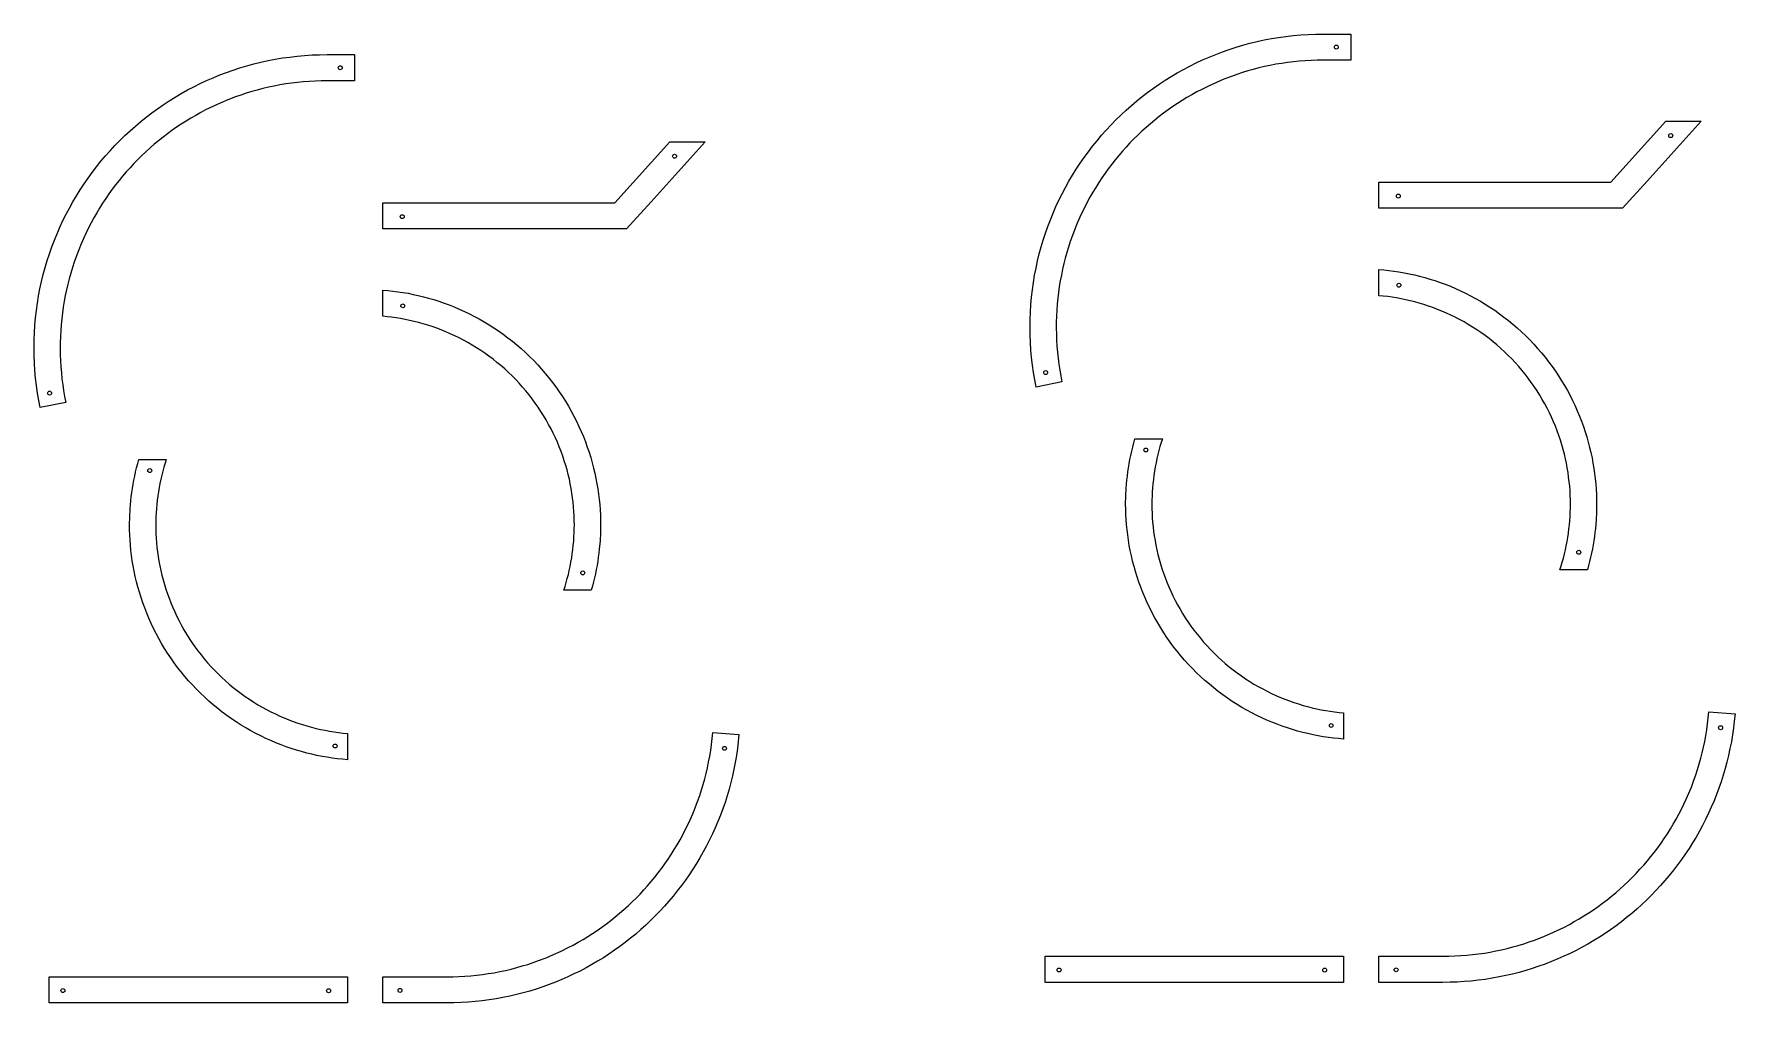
# Model space of a CAD drawing. Header units: millimetres. Extents: x -5172 to 15661, y -1212 to 2364.
# Drawn here: x -2060 to 541, y 882 to 2364 of the extents above; entities that cross this region are included whole.
import ezdxf

# ---------------------------------------------------------------- set-up
doc = ezdxf.new("R2010")
doc.units = ezdxf.units.MM
doc.layers.get('0').update_dxf_attribs({"color": 18, "true_color": 0x000000})
doc.layers.add('TOP$Visible$Curves', color=1, linetype='Continuous', true_color=0xff0000)

msp = doc.modelspace()

# ---------------------------------------------------------------- linework, layer by layer
at = {"color": 7}
for centre in [(-68.5, 2343.5), (-1591.4, 2312), (442.7, 2208.2), (-1080.2, 2176.7), (26.3, 2115.8), (-1496.6, 2084.3), (27.2, 1979.5), (-1495.7, 1948), (-512.9, 1846), (-2035.7, 1814.5), (-359.7, 1727.6), (-1882.6, 1696.1), (302.2, 1571.2), (-1220.6, 1539.7), (-76.4, 1306.4), (519, 1303), (-1599.2, 1275), (-1003.9, 1271.5), (-492.4, 932.6), (-86.3, 932.4), (22.9, 932.8), (-2015.3, 901.1), (-1609.1, 900.9), (-1500, 901.4)]:
    msp.add_circle(centre, 3, dxfattribs=at)
at = {"layer": 'TOP$Visible$Curves', "color": 4, "lineweight": -3, "true_color": 0x00ffff}
for points in [[(-88.5, 2323.5), (-97.6, 2323.4), (-106.8, 2323.1), (-116, 2322.6), (-125.1, 2321.9), (-134.1, 2321), (-143, 2319.9), (-151.9, 2318.6), (-160.8, 2317.2), (-169.5, 2315.5), (-178.2, 2313.7), (-186.8, 2311.6), (-195.4, 2309.4), (-203.8, 2307), (-212.2, 2304.5), (-220.5, 2301.7), (-228.8, 2298.8), (-240.4, 2294.3), (-251.9, 2289.5), (-263.1, 2284.4), (-274.3, 2278.9), (-281.9, 2274.9), (-289.4, 2270.7), (-296.9, 2266.4), (-304.2, 2261.9), (-311.5, 2257.3), (-318.7, 2252.5), (-325.7, 2247.5), (-332.7, 2242.5), (-339.5, 2237.3), (-346.2, 2231.9), (-352.8, 2226.4), (-359.3, 2220.8), (-365.6, 2215), (-371.9, 2209.1), (-378, 2203.1), (-384, 2197), (-389.8, 2190.7), (-395.5, 2184.3), (-401.1, 2177.8), (-406.6, 2171.2), (-411.9, 2164.4), (-417.1, 2157.6), (-422.1, 2150.6), (-427, 2143.5), (-431.7, 2136.3), (-436.3, 2129), (-440.8, 2121.6), (-445.1, 2114.1), (-449.2, 2106.6), (-453.2, 2098.9), (-457, 2091.1), (-460.6, 2083.3), (-464.6, 2074.2), (-468.4, 2065), (-471.9, 2055.7), (-475.2, 2046.3), (-478, 2037.9), (-480.5, 2029.5), (-482.9, 2021), (-485, 2012.5), (-487.1, 2003.8), (-488.9, 1995.1), (-490.5, 1986.3), (-492, 1977.6), (-493.2, 1968.6), (-494.3, 1959.6), (-495.2, 1950.6), (-495.8, 1941.6), (-496.3, 1932.4), (-496.6, 1923.1), (-496.7, 1913.9), (-496.5, 1904.6), (-496.2, 1895.4), (-495.6, 1886.2), (-494.9, 1877), (-493.9, 1867.8), (-492.8, 1858.7), (-491.4, 1849.8), (-489.9, 1840.8), (-488.1, 1831.9), (-527.3, 1823.8), (-529.5, 1834.9), (-531.4, 1846.1), (-533, 1857.5), (-534.3, 1868.9), (-535.3, 1880.4), (-536.1, 1891.9), (-536.5, 1903.6), (-536.7, 1915.3), (-536.5, 1926.9), (-536.1, 1938.4), (-535.4, 1949.8), (-534.3, 1961.2), (-533.1, 1972.4), (-531.5, 1983.6), (-529.7, 1994.7), (-527.6, 2005.7), (-525.2, 2016.6), (-522.6, 2027.4), (-519.7, 2038), (-516.5, 2048.6), (-513.1, 2059.1), (-509.5, 2069.4), (-505.6, 2079.7), (-501.4, 2089.8), (-497.1, 2099.8), (-492.5, 2109.7), (-487.6, 2119.4), (-482.6, 2129), (-477.3, 2138.4), (-471.8, 2147.7), (-466.1, 2156.9), (-460.1, 2165.9), (-454, 2174.8), (-447.6, 2183.5), (-441.1, 2192), (-434.3, 2200.4), (-427.4, 2208.7), (-420.2, 2216.7), (-412.9, 2224.6), (-405.4, 2232.3), (-397.7, 2239.8), (-389.8, 2247.1), (-381.8, 2254.2), (-373.6, 2261.2), (-365.2, 2267.9), (-356.6, 2274.5), (-347.9, 2280.8), (-339.1, 2287), (-330, 2292.9), (-320.9, 2298.6), (-311.6, 2304.2), (-302.1, 2309.4), (-292.5, 2314.5), (-282.8, 2319.3), (-272.9, 2323.9), (-262.9, 2328.3), (-252.8, 2332.4), (-242.6, 2336.3), (-232.2, 2340), (-221.7, 2343.4), (-211.2, 2346.5), (-200.5, 2349.4), (-189.7, 2352.1), (-178.8, 2354.4), (-167.8, 2356.5), (-156.7, 2358.4), (-145.6, 2359.9), (-134.3, 2361.2), (-123, 2362.2), (-111.5, 2363), (-100, 2363.4), (-88.5, 2363.5), (-46.5, 2363.5), (-46.5, 2323.5)], [(-1611.3, 2292), (-1620.5, 2291.9), (-1629.6, 2291.6), (-1638.8, 2291.1), (-1647.9, 2290.4), (-1656.9, 2289.5), (-1665.8, 2288.4), (-1674.7, 2287.2), (-1683.6, 2285.7), (-1692.3, 2284), (-1701, 2282.2), (-1709.6, 2280.1), (-1718.2, 2277.9), (-1726.7, 2275.5), (-1735.1, 2273), (-1743.4, 2270.2), (-1751.7, 2267.3), (-1763.2, 2262.8), (-1774.7, 2258), (-1786, 2252.9), (-1797.1, 2247.4), (-1804.7, 2243.4), (-1812.3, 2239.2), (-1819.7, 2234.9), (-1827.1, 2230.4), (-1834.3, 2225.8), (-1841.5, 2221), (-1848.6, 2216.1), (-1855.5, 2211), (-1862.3, 2205.8), (-1869, 2200.4), (-1875.6, 2194.9), (-1882.1, 2189.3), (-1888.5, 2183.5), (-1894.7, 2177.6), (-1900.8, 2171.6), (-1906.8, 2165.5), (-1912.6, 2159.2), (-1918.4, 2152.8), (-1924, 2146.3), (-1929.4, 2139.7), (-1934.7, 2132.9), (-1939.9, 2126.1), (-1944.9, 2119.1), (-1949.8, 2112.1), (-1954.6, 2104.8), (-1959.2, 2097.5), (-1963.6, 2090.1), (-1967.9, 2082.6), (-1972, 2075.1), (-1976, 2067.4), (-1979.8, 2059.7), (-1983.5, 2051.8), (-1987.5, 2042.7), (-1991.2, 2033.5), (-1994.8, 2024.2), (-1998.1, 2014.8), (-2000.8, 2006.4), (-2003.3, 1998), (-2005.7, 1989.5), (-2007.9, 1981), (-2009.9, 1972.3), (-2011.7, 1963.6), (-2013.4, 1954.9), (-2014.8, 1946.1), (-2016.1, 1937.1), (-2017.1, 1928.1), (-2018, 1919.1), (-2018.7, 1910.1), (-2019.2, 1900.9), (-2019.4, 1891.6), (-2019.5, 1882.4), (-2019.4, 1873.1), (-2019, 1863.9), (-2018.5, 1854.7), (-2017.7, 1845.5), (-2016.8, 1836.3), (-2015.6, 1827.3), (-2014.3, 1818.3), (-2012.7, 1809.3), (-2011, 1800.4), (-2050.1, 1792.3), (-2052.3, 1803.4), (-2054.2, 1814.6), (-2055.8, 1826), (-2057.1, 1837.4), (-2058.2, 1848.9), (-2058.9, 1860.5), (-2059.4, 1872.1), (-2059.5, 1883.9), (-2059.4, 1895.4), (-2058.9, 1906.9), (-2058.2, 1918.3), (-2057.2, 1929.7), (-2055.9, 1940.9), (-2054.3, 1952.1), (-2052.5, 1963.2), (-2050.4, 1974.2), (-2048, 1985.1), (-2045.4, 1995.9), (-2042.5, 2006.6), (-2039.4, 2017.1), (-2036, 2027.6), (-2032.3, 2038), (-2028.4, 2048.2), (-2024.3, 2058.3), (-2019.9, 2068.3), (-2015.3, 2078.2), (-2010.5, 2087.9), (-2005.4, 2097.5), (-2000.1, 2106.9), (-1994.6, 2116.3), (-1988.9, 2125.4), (-1983, 2134.4), (-1976.8, 2143.3), (-1970.5, 2152), (-1963.9, 2160.6), (-1957.2, 2168.9), (-1950.2, 2177.2), (-1943.1, 2185.2), (-1935.7, 2193.1), (-1928.2, 2200.8), (-1920.5, 2208.3), (-1912.7, 2215.6), (-1904.6, 2222.8), (-1896.4, 2229.7), (-1888, 2236.5), (-1879.5, 2243), (-1870.8, 2249.4), (-1861.9, 2255.5), (-1852.9, 2261.4), (-1843.7, 2267.2), (-1834.4, 2272.7), (-1824.9, 2278), (-1815.3, 2283), (-1805.6, 2287.9), (-1795.8, 2292.5), (-1785.8, 2296.8), (-1775.6, 2301), (-1765.4, 2304.9), (-1755.1, 2308.5), (-1744.6, 2311.9), (-1734, 2315), (-1723.3, 2317.9), (-1712.5, 2320.6), (-1701.6, 2322.9), (-1690.6, 2325), (-1679.6, 2326.9), (-1668.4, 2328.4), (-1657.1, 2329.7), (-1645.8, 2330.7), (-1634.4, 2331.5), (-1622.9, 2331.9), (-1611.3, 2332), (-1569.3, 2332), (-1569.3, 2292)], [(369.1, 2097.1), (-3.6, 2097.1), (-3.6, 2137.1), (351.3, 2137.1), (435.4, 2230.3), (489.3, 2230.3), (406.7, 2138.7)], [(-1153.8, 2065.6), (-1526.4, 2065.6), (-1526.4, 2105.6), (-1171.5, 2105.6), (-1087.4, 2198.8), (-1033.5, 2198.8), (-1116.2, 2107.2)], [(315.3, 1544.6), (273.4, 1544.6), (275.3, 1550.4), (277, 1556.3), (278.7, 1562.4), (280.2, 1568.6), (281.7, 1574.8), (283, 1581.2), (284.2, 1587.6), (285.3, 1594), (286.3, 1600.4), (287.1, 1606.9), (287.8, 1613.3), (288.4, 1619.7), (288.9, 1626), (289.2, 1632.3), (289.4, 1638.5), (289.4, 1644.6), (289.4, 1651.4), (289.2, 1658.2), (288.8, 1665.1), (288.3, 1672.1), (287.6, 1679), (286.7, 1686.1), (285.7, 1693.1), (284.6, 1700.2), (283.3, 1707.2), (281.8, 1714.3), (280.1, 1721.4), (278.2, 1728.5), (276.2, 1735.6), (274, 1742.7), (271.7, 1749.8), (269.1, 1756.8), (266.4, 1763.8), (263.5, 1770.8), (260.4, 1777.8), (257.2, 1784.6), (253.7, 1791.5), (250.1, 1798.2), (246.4, 1804.9), (242.4, 1811.6), (238.3, 1818.1), (234, 1824.6), (229.6, 1830.9), (225, 1837.2), (220.2, 1843.3), (215.3, 1849.4), (210.3, 1855.3), (205.1, 1861.1), (199.7, 1866.8), (194.2, 1872.3), (188.6, 1877.7), (182.9, 1883), (177.1, 1888.1), (171.1, 1893.1), (165, 1897.9), (158.8, 1902.5), (152.6, 1907), (146.2, 1911.3), (139.8, 1915.5), (133.3, 1919.5), (126.7, 1923.3), (120, 1927), (113.3, 1930.4), (106.5, 1933.7), (99.7, 1936.9), (92.9, 1939.8), (86, 1942.6), (79.1, 1945.2), (72.2, 1947.7), (65.3, 1949.9), (58.3, 1952), (51.4, 1953.9), (44.4, 1955.7), (37.5, 1957.3), (30.6, 1958.7), (23.7, 1960), (16.8, 1961.1), (10, 1962), (3.2, 1962.8), (-3.6, 1963.5), (-3.6, 2003.6), (4.1, 2002.9), (11.8, 2002.1), (19.5, 2001.1), (27.3, 1999.9), (35.1, 1998.6), (43, 1997), (50.8, 1995.3), (58.7, 1993.4), (66.6, 1991.3), (74.4, 1989), (82.3, 1986.5), (90.2, 1983.8), (98, 1980.9), (105.8, 1977.8), (113.6, 1974.5), (121.3, 1971), (129, 1967.3), (136.6, 1963.4), (144.2, 1959.4), (151.7, 1955.1), (159.1, 1950.6), (166.4, 1945.9), (173.6, 1941.1), (180.8, 1936), (187.8, 1930.8), (194.7, 1925.4), (201.5, 1919.8), (208.1, 1914.1), (214.7, 1908.2), (221.1, 1902.1), (227.3, 1895.8), (233.4, 1889.4), (239.3, 1882.9), (245.1, 1876.2), (250.6, 1869.4), (256.1, 1862.4), (261.3, 1855.4), (266.4, 1848.2), (271.2, 1840.9), (275.9, 1833.5), (280.4, 1826), (284.7, 1818.4), (288.8, 1810.7), (292.7, 1803), (296.4, 1795.2), (299.9, 1787.4), (303.2, 1779.5), (306.3, 1771.6), (309.2, 1763.6), (311.9, 1755.6), (314.4, 1747.6), (316.7, 1739.5), (318.8, 1731.5), (320.7, 1723.5), (322.4, 1715.4), (323.9, 1707.4), (325.2, 1699.4), (326.4, 1691.5), (327.3, 1683.6), (328.1, 1675.7), (328.7, 1667.8), (329.1, 1660), (329.4, 1652.3), (329.4, 1644.6), (329.2, 1632.4), (328.6, 1620.1), (327.5, 1607.7), (326.9, 1601.5), (326, 1595.2), (325.1, 1588.9), (324.1, 1582.6), (322.9, 1576.3), (321.6, 1570), (320.2, 1563.6), (318.7, 1557.3), (317, 1550.9)], [(-1207.6, 1513.1), (-1249.4, 1513.1), (-1247.6, 1518.9), (-1245.8, 1524.9), (-1244.2, 1530.9), (-1242.6, 1537.1), (-1241.2, 1543.3), (-1239.8, 1549.7), (-1238.6, 1556.1), (-1237.5, 1562.5), (-1236.6, 1568.9), (-1235.7, 1575.4), (-1235, 1581.8), (-1234.4, 1588.2), (-1234, 1594.6), (-1233.7, 1600.8), (-1233.5, 1607), (-1233.4, 1613.1), (-1233.5, 1619.9), (-1233.7, 1626.8), (-1234.1, 1633.6), (-1234.6, 1640.6), (-1235.3, 1647.6), (-1236.1, 1654.6), (-1237.1, 1661.6), (-1238.3, 1668.7), (-1239.6, 1675.7), (-1241.1, 1682.8), (-1242.8, 1689.9), (-1244.6, 1697), (-1246.6, 1704.1), (-1248.8, 1711.2), (-1251.2, 1718.3), (-1253.7, 1725.3), (-1256.4, 1732.3), (-1259.3, 1739.3), (-1262.4, 1746.3), (-1265.7, 1753.2), (-1269.1, 1760), (-1272.7, 1766.8), (-1276.5, 1773.5), (-1280.4, 1780.1), (-1284.5, 1786.6), (-1288.8, 1793.1), (-1293.2, 1799.4), (-1297.8, 1805.7), (-1302.6, 1811.9), (-1307.5, 1817.9), (-1312.6, 1823.8), (-1317.8, 1829.6), (-1323.1, 1835.3), (-1328.6, 1840.8), (-1334.2, 1846.2), (-1339.9, 1851.5), (-1345.8, 1856.6), (-1351.7, 1861.6), (-1357.8, 1866.4), (-1364, 1871), (-1370.3, 1875.5), (-1376.6, 1879.9), (-1383.1, 1884), (-1389.6, 1888), (-1396.2, 1891.8), (-1402.8, 1895.5), (-1409.5, 1899), (-1416.3, 1902.3), (-1423.1, 1905.4), (-1429.9, 1908.3), (-1436.8, 1911.1), (-1443.7, 1913.7), (-1450.6, 1916.2), (-1457.6, 1918.4), (-1464.5, 1920.5), (-1471.5, 1922.4), (-1478.4, 1924.2), (-1485.3, 1925.8), (-1492.2, 1927.2), (-1499.1, 1928.5), (-1506, 1929.6), (-1512.8, 1930.5), (-1519.6, 1931.3), (-1526.4, 1932), (-1526.4, 1972.1), (-1518.7, 1971.4), (-1511, 1970.6), (-1503.3, 1969.6), (-1495.5, 1968.4), (-1487.7, 1967.1), (-1479.9, 1965.5), (-1472, 1963.8), (-1464.2, 1961.9), (-1456.3, 1959.8), (-1448.4, 1957.5), (-1440.5, 1955), (-1432.7, 1952.3), (-1424.9, 1949.4), (-1417, 1946.3), (-1409.3, 1943), (-1401.5, 1939.5), (-1393.9, 1935.8), (-1386.2, 1931.9), (-1378.7, 1927.9), (-1371.2, 1923.6), (-1363.8, 1919.1), (-1356.4, 1914.5), (-1349.2, 1909.6), (-1342.1, 1904.6), (-1335, 1899.3), (-1328.1, 1893.9), (-1321.4, 1888.3), (-1314.7, 1882.6), (-1308.2, 1876.7), (-1301.8, 1870.6), (-1295.5, 1864.3), (-1289.5, 1857.9), (-1283.5, 1851.4), (-1277.8, 1844.7), (-1272.2, 1837.9), (-1266.8, 1830.9), (-1261.5, 1823.9), (-1256.5, 1816.7), (-1251.6, 1809.4), (-1246.9, 1802), (-1242.4, 1794.5), (-1238.1, 1786.9), (-1234, 1779.3), (-1230.1, 1771.5), (-1226.4, 1763.7), (-1222.9, 1755.9), (-1219.6, 1748), (-1216.5, 1740.1), (-1213.6, 1732.1), (-1210.9, 1724.1), (-1208.4, 1716.1), (-1206.1, 1708), (-1204, 1700), (-1202.1, 1692), (-1200.4, 1684), (-1198.9, 1675.9), (-1197.6, 1668), (-1196.5, 1660), (-1195.5, 1652.1), (-1194.7, 1644.2), (-1194.1, 1636.3), (-1193.7, 1628.5), (-1193.5, 1620.8), (-1193.4, 1613.1), (-1193.6, 1601), (-1194.2, 1588.7), (-1195.3, 1576.2), (-1196, 1570), (-1196.8, 1563.7), (-1197.7, 1557.4), (-1198.8, 1551.1), (-1199.9, 1544.8), (-1201.2, 1538.5), (-1202.6, 1532.1), (-1204.1, 1525.8), (-1205.8, 1519.5)], [(-57.6, 1285.6), (-65.2, 1286.3), (-72.9, 1287.1), (-80.7, 1288.1), (-88.4, 1289.3), (-96.2, 1290.6), (-104.1, 1292.2), (-111.9, 1293.9), (-119.8, 1295.8), (-127.7, 1297.9), (-135.5, 1300.3), (-143.4, 1302.7), (-151.3, 1305.4), (-159.1, 1308.3), (-166.9, 1311.4), (-174.7, 1314.7), (-182.4, 1318.2), (-190.1, 1321.9), (-197.7, 1325.8), (-205.3, 1329.8), (-212.8, 1334.1), (-220.2, 1338.6), (-227.5, 1343.3), (-234.8, 1348.1), (-241.9, 1353.2), (-248.9, 1358.4), (-255.8, 1363.8), (-262.6, 1369.4), (-269.3, 1375.1), (-275.8, 1381), (-282.2, 1387.1), (-288.4, 1393.4), (-294.5, 1399.8), (-300.4, 1406.3), (-306.2, 1413), (-311.8, 1419.8), (-317.2, 1426.8), (-322.4, 1433.9), (-327.5, 1441), (-332.4, 1448.3), (-337, 1455.7), (-341.5, 1463.2), (-345.8, 1470.8), (-349.9, 1478.5), (-353.8, 1486.2), (-357.5, 1494), (-361, 1501.8), (-364.3, 1509.7), (-367.4, 1517.7), (-370.3, 1525.6), (-373, 1533.6), (-375.5, 1541.6), (-377.8, 1549.7), (-379.9, 1557.7), (-381.8, 1565.7), (-383.5, 1573.8), (-385, 1581.8), (-386.4, 1589.8), (-387.5, 1597.7), (-388.4, 1605.6), (-389.2, 1613.5), (-389.8, 1621.4), (-390.2, 1629.2), (-390.5, 1636.9), (-390.6, 1644.6), (-390.4, 1656.8), (-389.7, 1669.1), (-388.7, 1681.5), (-388, 1687.7), (-387.2, 1694), (-386.2, 1700.3), (-385.2, 1706.6), (-384, 1712.9), (-382.7, 1719.2), (-381.3, 1725.6), (-379.8, 1731.9), (-378.2, 1738.3), (-376.4, 1744.6), (-334.5, 1744.6), (-336.4, 1738.8), (-338.1, 1732.9), (-339.8, 1726.8), (-341.3, 1720.6), (-342.8, 1714.4), (-344.1, 1708), (-345.3, 1701.7), (-346.4, 1695.2), (-347.4, 1688.8), (-348.2, 1682.3), (-349, 1675.9), (-349.5, 1669.5), (-350, 1663.2), (-350.3, 1656.9), (-350.5, 1650.7), (-350.6, 1644.6), (-350.5, 1637.8), (-350.3, 1631), (-349.9, 1624.1), (-349.4, 1617.1), (-348.7, 1610.2), (-347.9, 1603.2), (-346.9, 1596.1), (-345.7, 1589.1), (-344.4, 1582), (-342.9, 1574.9), (-341.2, 1567.8), (-339.4, 1560.7), (-337.3, 1553.6), (-335.1, 1546.5), (-332.8, 1539.4), (-330.2, 1532.4), (-327.5, 1525.4), (-324.6, 1518.4), (-321.5, 1511.5), (-318.3, 1504.6), (-314.9, 1497.7), (-311.3, 1491), (-307.5, 1484.3), (-303.5, 1477.6), (-299.4, 1471.1), (-295.2, 1464.6), (-290.7, 1458.3), (-286.1, 1452), (-281.4, 1445.9), (-276.4, 1439.8), (-271.4, 1433.9), (-266.2, 1428.1), (-260.8, 1422.4), (-255.4, 1416.9), (-249.8, 1411.5), (-244, 1406.2), (-238.2, 1401.1), (-232.2, 1396.1), (-226.1, 1391.3), (-220, 1386.7), (-213.7, 1382.2), (-207.3, 1377.9), (-200.9, 1373.7), (-194.4, 1369.7), (-187.8, 1365.9), (-181.1, 1362.2), (-174.4, 1358.8), (-167.7, 1355.5), (-160.9, 1352.3), (-154, 1349.4), (-147.1, 1346.6), (-140.2, 1344), (-133.3, 1341.5), (-126.4, 1339.3), (-119.4, 1337.2), (-112.5, 1335.3), (-105.6, 1333.5), (-98.6, 1331.9), (-91.7, 1330.5), (-84.8, 1329.2), (-78, 1328.1), (-71.1, 1327.2), (-64.3, 1326.4), (-57.6, 1325.7)], [(-1580.4, 1254.1), (-1588.1, 1254.8), (-1595.8, 1255.6), (-1603.5, 1256.6), (-1611.3, 1257.8), (-1619.1, 1259.2), (-1626.9, 1260.7), (-1634.8, 1262.4), (-1642.6, 1264.3), (-1650.5, 1266.5), (-1658.4, 1268.8), (-1666.3, 1271.3), (-1674.1, 1274), (-1681.9, 1276.8), (-1689.8, 1279.9), (-1697.5, 1283.2), (-1705.3, 1286.7), (-1712.9, 1290.4), (-1720.6, 1294.3), (-1728.1, 1298.4), (-1735.6, 1302.6), (-1743, 1307.1), (-1750.4, 1311.8), (-1757.6, 1316.6), (-1764.7, 1321.7), (-1771.7, 1326.9), (-1778.7, 1332.3), (-1785.4, 1337.9), (-1792.1, 1343.6), (-1798.6, 1349.6), (-1805, 1355.6), (-1811.2, 1361.9), (-1817.3, 1368.3), (-1823.3, 1374.8), (-1829, 1381.5), (-1834.6, 1388.3), (-1840, 1395.3), (-1845.3, 1402.4), (-1850.3, 1409.6), (-1855.2, 1416.8), (-1859.9, 1424.2), (-1864.4, 1431.7), (-1868.7, 1439.3), (-1872.8, 1447), (-1876.7, 1454.7), (-1880.4, 1462.5), (-1883.9, 1470.3), (-1887.2, 1478.2), (-1890.3, 1486.2), (-1893.2, 1494.1), (-1895.9, 1502.1), (-1898.4, 1510.1), (-1900.7, 1518.2), (-1902.8, 1526.2), (-1904.7, 1534.2), (-1906.4, 1542.3), (-1907.9, 1550.3), (-1909.2, 1558.3), (-1910.3, 1566.2), (-1911.3, 1574.2), (-1912.1, 1582), (-1912.6, 1589.9), (-1913.1, 1597.7), (-1913.3, 1605.4), (-1913.4, 1613.1), (-1913.2, 1625.3), (-1912.6, 1637.6), (-1911.5, 1650), (-1910.8, 1656.2), (-1910, 1662.5), (-1909.1, 1668.8), (-1908, 1675.1), (-1906.9, 1681.4), (-1905.6, 1687.8), (-1904.2, 1694.1), (-1902.6, 1700.4), (-1901, 1706.8), (-1899.2, 1713.1), (-1857.4, 1713.1), (-1859.2, 1707.3), (-1861, 1701.4), (-1862.6, 1695.3), (-1864.2, 1689.1), (-1865.6, 1682.9), (-1867, 1676.6), (-1868.2, 1670.2), (-1869.3, 1663.7), (-1870.2, 1657.3), (-1871.1, 1650.8), (-1871.8, 1644.4), (-1872.4, 1638), (-1872.8, 1631.7), (-1873.1, 1625.4), (-1873.3, 1619.2), (-1873.4, 1613.1), (-1873.3, 1606.3), (-1873.1, 1599.5), (-1872.7, 1592.6), (-1872.2, 1585.6), (-1871.5, 1578.7), (-1870.7, 1571.7), (-1869.7, 1564.6), (-1868.5, 1557.6), (-1867.2, 1550.5), (-1865.7, 1543.4), (-1864, 1536.3), (-1862.2, 1529.2), (-1860.2, 1522.1), (-1858, 1515), (-1855.6, 1507.9), (-1853.1, 1500.9), (-1850.4, 1493.9), (-1847.5, 1486.9), (-1844.4, 1480), (-1841.1, 1473.1), (-1837.7, 1466.2), (-1834.1, 1459.5), (-1830.3, 1452.8), (-1826.4, 1446.1), (-1822.3, 1439.6), (-1818, 1433.1), (-1813.6, 1426.8), (-1809, 1420.5), (-1804.2, 1414.4), (-1799.3, 1408.3), (-1794.2, 1402.4), (-1789, 1396.6), (-1783.7, 1390.9), (-1778.2, 1385.4), (-1772.6, 1380), (-1766.9, 1374.7), (-1761, 1369.6), (-1755.1, 1364.6), (-1749, 1359.8), (-1742.8, 1355.2), (-1736.5, 1350.7), (-1730.2, 1346.4), (-1723.7, 1342.2), (-1717.2, 1338.2), (-1710.6, 1334.4), (-1704, 1330.8), (-1697.3, 1327.3), (-1690.5, 1324), (-1683.7, 1320.8), (-1676.9, 1317.9), (-1670, 1315.1), (-1663.1, 1312.5), (-1656.2, 1310.1), (-1649.2, 1307.8), (-1642.3, 1305.7), (-1635.3, 1303.8), (-1628.4, 1302), (-1621.5, 1300.4), (-1614.6, 1299), (-1607.7, 1297.7), (-1600.8, 1296.6), (-1594, 1295.7), (-1587.2, 1294.9), (-1580.4, 1294.3)], [(-57.6, 913.6), (-513.7, 913.6), (-513.7, 953.6), (-57.6, 953.6)], [(-1580.4, 882.2), (-2036.5, 882.2), (-2036.5, 922.2), (-1580.4, 922.2)]]:
    msp.add_lwpolyline(points, close=True, dxfattribs=at)
for points in [[(541, 1324), (539.9, 1313.2), (538.7, 1302.6), (537.1, 1292), (535.4, 1281.5), (533.3, 1271.1), (531.1, 1260.7), (528.6, 1250.5), (525.9, 1240.4), (522.9, 1230.3), (519.8, 1220.4), (516.4, 1210.5), (512.7, 1200.8), (508.9, 1191.1), (504.8, 1181.6), (500.6, 1172.2), (496.1, 1162.9), (491.4, 1153.7), (486.5, 1144.7), (481.4, 1135.8), (476.1, 1127), (470.7, 1118.3), (465, 1109.8), (459.1, 1101.4), (453.1, 1093.2), (446.9, 1085.1), (440.5, 1077.1), (433.9, 1069.3), (427.2, 1061.6), (420.2, 1054.1), (413.1, 1046.8), (405.9, 1039.6), (398.5, 1032.6), (390.9, 1025.8), (383.2, 1019.1), (375.3, 1012.6), (367.3, 1006.3), (359.1, 1000.2), (350.8, 994.2), (342.4, 988.5), (333.8, 982.9), (325, 977.5), (316.2, 972.3), (307.2, 967.3), (298.1, 962.5), (288.9, 957.9), (279.5, 953.6), (270, 949.4), (260.5, 945.4), (250.8, 941.7), (241, 938.2), (231.1, 934.9), (221.1, 931.8), (211, 929), (200.8, 926.4), (190.5, 924), (180.2, 921.9), (169.7, 920), (159.2, 918.3), (148.5, 916.9), (137.8, 915.7), (127.1, 914.8), (116.2, 914.2), (105.3, 913.8), (94.3, 913.6), (94.3, 913.6), (-3.6, 913.6), (-3.6, 953.6), (94.3, 953.6), (103.5, 953.8), (112.7, 954.1), (121.8, 954.6), (131, 955.3), (139.9, 956.2), (148.9, 957.3), (157.8, 958.5), (166.7, 960), (175.4, 961.7), (184, 963.5), (192.7, 965.6), (201.3, 967.8), (209.7, 970.2), (218.1, 972.7), (226.4, 975.5), (234.7, 978.4), (246.3, 982.9), (257.7, 987.7), (269, 992.8), (280.2, 998.3), (287.8, 1002.3), (295.3, 1006.5), (302.8, 1010.8), (310.1, 1015.3), (317.4, 1019.9), (324.5, 1024.7), (331.6, 1029.6), (338.6, 1034.7), (345.4, 1039.9), (352.1, 1045.3), (358.7, 1050.8), (365.1, 1056.4), (371.5, 1062.2), (377.7, 1068.1), (383.8, 1074.1), (389.8, 1080.2), (395.7, 1086.5), (401.4, 1092.9), (407, 1099.4), (412.5, 1106), (417.8, 1112.8), (422.9, 1119.6), (428, 1126.6), (432.9, 1133.6), (437.6, 1140.9), (442.2, 1148.2), (446.7, 1155.6), (451, 1163), (455.1, 1170.6), (459.1, 1178.3), (462.9, 1186), (466.5, 1193.9), (470.5, 1203), (474.3, 1212.2), (477.8, 1221.5), (481.1, 1230.9), (483.8, 1239.3), (486.4, 1247.7), (488.7, 1256.2), (490.9, 1264.7), (492.9, 1273.4), (494.8, 1282.1), (496.4, 1290.8), (497.8, 1299.6), (499.7, 1313.4), (501.1, 1327.3), (541, 1324)], [(-981.9, 1292.5), (-982.9, 1281.7), (-984.2, 1271.1), (-985.7, 1260.5), (-987.5, 1250), (-989.5, 1239.6), (-991.7, 1229.3), (-994.2, 1219), (-997, 1208.9), (-999.9, 1198.8), (-1003.1, 1188.9), (-1006.5, 1179), (-1010.1, 1169.3), (-1014, 1159.6), (-1018, 1150.1), (-1022.3, 1140.7), (-1026.8, 1131.4), (-1031.4, 1122.2), (-1036.3, 1113.2), (-1041.4, 1104.3), (-1046.7, 1095.5), (-1052.2, 1086.8), (-1057.8, 1078.3), (-1063.7, 1069.9), (-1069.7, 1061.7), (-1076, 1053.6), (-1082.4, 1045.6), (-1088.9, 1037.8), (-1095.7, 1030.2), (-1102.6, 1022.7), (-1109.7, 1015.3), (-1116.9, 1008.2), (-1124.4, 1001.1), (-1131.9, 994.3), (-1139.6, 987.6), (-1147.5, 981.1), (-1155.5, 974.8), (-1163.7, 968.7), (-1172, 962.7), (-1180.5, 957), (-1189.1, 951.4), (-1197.8, 946), (-1206.7, 940.8), (-1215.6, 935.8), (-1224.7, 931), (-1234, 926.5), (-1243.3, 922.1), (-1252.8, 917.9), (-1262.4, 914), (-1272.1, 910.2), (-1281.8, 906.7), (-1291.7, 903.4), (-1301.7, 900.3), (-1311.8, 897.5), (-1322, 894.9), (-1332.3, 892.5), (-1342.7, 890.4), (-1353.1, 888.5), (-1363.7, 886.8), (-1374.3, 885.4), (-1385, 884.2), (-1395.8, 883.3), (-1406.6, 882.7), (-1417.5, 882.3), (-1428.5, 882.2), (-1428.5, 882.2), (-1526.4, 882.2), (-1526.4, 922.2), (-1428.5, 922.2), (-1419.3, 922.3), (-1410.2, 922.6), (-1401, 923.1), (-1391.9, 923.8), (-1382.9, 924.7), (-1374, 925.8), (-1365.1, 927.1), (-1356.2, 928.5), (-1347.5, 930.2), (-1338.8, 932), (-1330.2, 934.1), (-1321.6, 936.3), (-1313.1, 938.7), (-1304.7, 941.2), (-1296.4, 944), (-1288.1, 946.9), (-1276.6, 951.4), (-1265.1, 956.2), (-1253.8, 961.3), (-1242.7, 966.8), (-1235.1, 970.8), (-1227.5, 975), (-1220.1, 979.3), (-1212.7, 983.8), (-1205.5, 988.4), (-1198.3, 993.2), (-1191.2, 998.1), (-1184.3, 1003.2), (-1177.5, 1008.4), (-1170.8, 1013.8), (-1164.2, 1019.3), (-1157.7, 1024.9), (-1151.3, 1030.7), (-1145.1, 1036.6), (-1139, 1042.6), (-1133, 1048.7), (-1127.1, 1055), (-1121.4, 1061.4), (-1115.8, 1067.9), (-1110.4, 1074.5), (-1105.1, 1081.3), (-1099.9, 1088.1), (-1094.9, 1095.1), (-1090, 1102.2), (-1085.2, 1109.4), (-1080.6, 1116.7), (-1076.2, 1124.1), (-1071.9, 1131.6), (-1067.8, 1139.1), (-1063.8, 1146.8), (-1060, 1154.6), (-1056.3, 1162.4), (-1052.3, 1171.5), (-1048.6, 1180.7), (-1045, 1190), (-1041.7, 1199.4), (-1039, 1207.8), (-1036.5, 1216.2), (-1034.1, 1224.7), (-1031.9, 1233.2), (-1029.9, 1241.9), (-1028.1, 1250.6), (-1026.4, 1259.4), (-1025, 1268.1), (-1023.1, 1282), (-1021.7, 1295.8), (-981.9, 1292.5)]]:
    msp.add_lwpolyline(points, dxfattribs=at)

doc.saveas('drawing.dxf')
